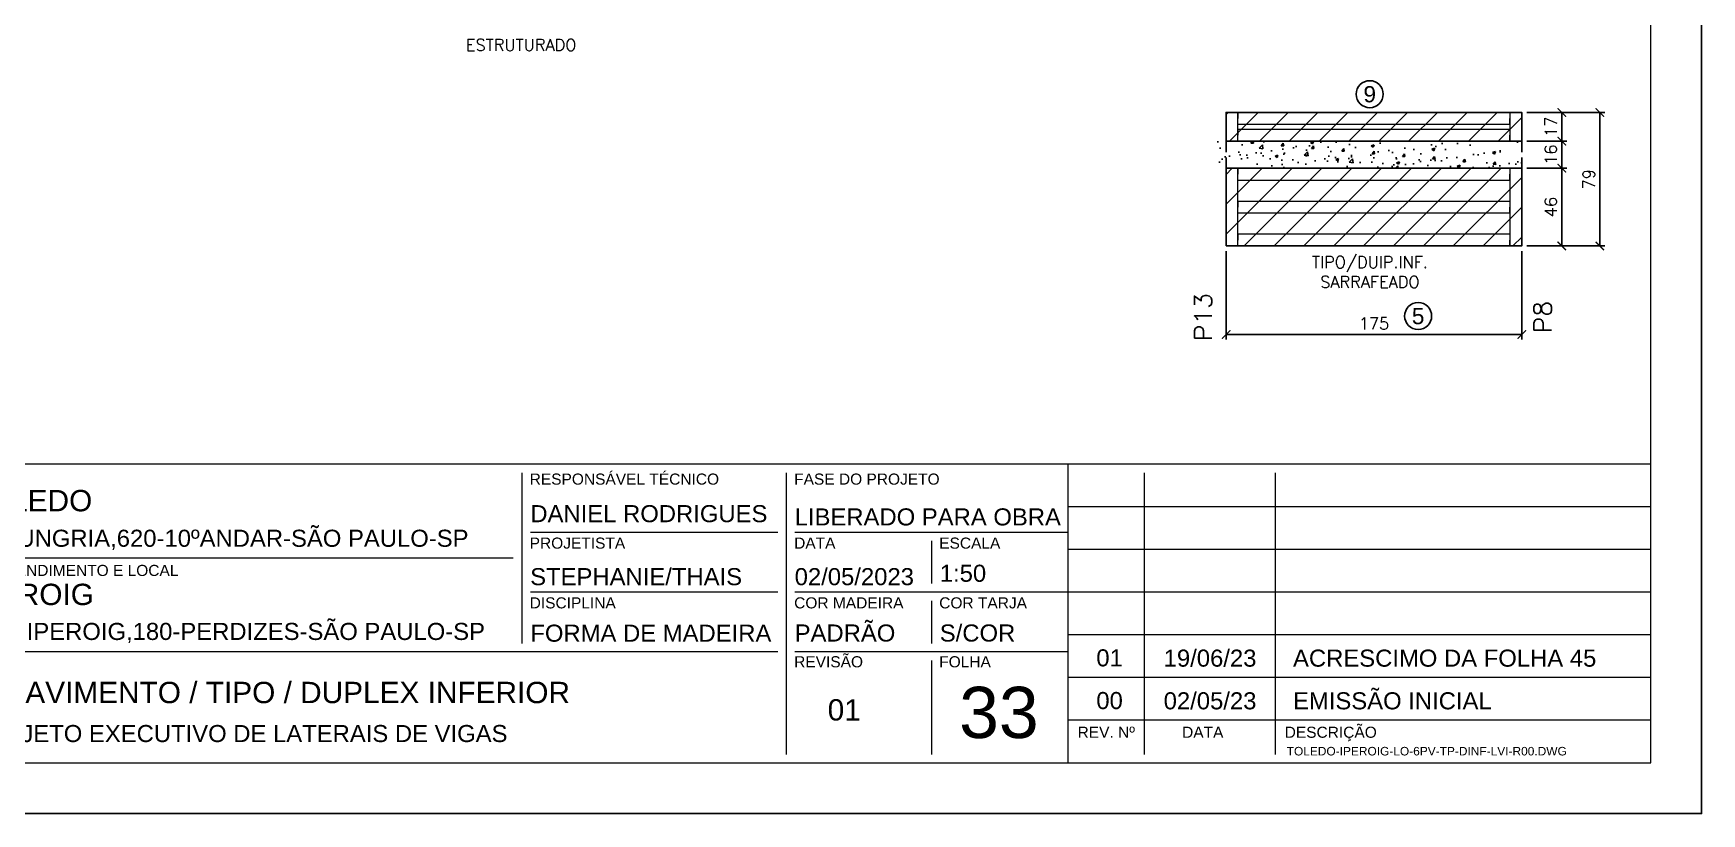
# Model space of a CAD drawing. Extents: x -23436 to 4767, y -4638 to 9755.
# Drawn here: x -18594 to -17606, y -518 to -56 of the extents above; entities that cross this region are included whole.
import ezdxf
from ezdxf.enums import TextEntityAlignment as Align

# ---------------------------------------------------------------- set-up
doc = ezdxf.new("R2010")
doc.units = 0
doc.header["$PDMODE"] = 2
doc.header["$PDSIZE"] = 10
doc.linetypes.add('HIDDEN', pattern=[9.525, 6.35, -3.175])
doc.layers.get('0').update_dxf_attribs({"lineweight": 13})
doc.layers.get('Defpoints').update_dxf_attribs({"lineweight": 13})
for name, color, linetype in [('Concreto', 250, 'HIDDEN'), ('Cota', 4, 'Continuous'), ('MB Logo', 255, 'Continuous'), ('Painéis', 200, 'Continuous'), ('Reaproveitamento', 251, 'Continuous'), ('Romaneio', 10, 'Continuous')]:
    doc.layers.add(name, color=color, linetype=linetype)
for name, color, linetype, lineweight in [('FOLHA MB', 7, 'Continuous', 13), ('N° Folha', 5, 'Continuous', 13), ('Sarr 2.2x7', 40, 'Continuous', 9), ('Texto Seção', 7, 'Continuous', 15)]:
    doc.layers.add(name, color=color, linetype=linetype, lineweight=lineweight)
doc.layers.add('Laje_Perimetro', color=7, linetype='Continuous', plot=False)
doc.styles.add('ARIAL', font='arial.ttf', dxfattribs={"oblique": 15, "height": 25})
doc.styles.add('MB_C01', font='arial.ttf', dxfattribs={"height": 1.3})
doc.styles.add('MB_C02', font='arial.ttf', dxfattribs={"height": 2})
doc.styles.add('MB_C03', font='arial.ttf', dxfattribs={"height": 2.5})
doc.styles.add('MB_C04', font='arial.ttf', dxfattribs={"height": 6})
doc.styles.add('REGUA-120', font='ROMANS.shx', dxfattribs={"height": 15})
doc.styles.add('ROMANS', font='romans.shx')
doc.dimstyles.new('Cota Paínel', dxfattribs={"dimtxt": 7, "dimasz": 5, "dimexe": 3, "dimexo": 3, "dimgap": 3, "dimtad": 1, "dimdec": 1, "dimzin": 12, "dimdsep": 46, "dimtxsty": 'ROMANS', "dimblk": 'ARCHTICK', "dimcen": 0, "dimclrd": 4, "dimclre": 4, "dimclrt": 1, "dimadec": 1, "dimazin": 3, "dimtfac": 1, "dimtdec": 1, "dimtmove": 0, "dimatfit": 3, "dimldrblk": 'OBLIQUE', "dimfxl": 1, "dimtolj": 1, "dimtzin": 12, "dimarcsym": 0})

# ---------------------------------------------------------------- blocks, each defined once
blk = doc.blocks.new('A$C169d8357')
at = {"layer": 'FOLHA MB', "color": 1}
for p, q in [((1109.82, 356.72), (70, 356.72)), ((1109.82, 356.72), (1109.82, 179.94)), ((1455.02, 356.72), (1109.82, 356.72)), ((786.55, 351.67), (786.55, 250.65)), ((943.14, 351.67), (943.14, 184.99)), ((1155.28, 184.99), (1155.28, 351.67)), ((1232.62, 351.67), (1232.62, 184.99)), ((1455.02, 331.47), (1109.82, 331.47)), ((938.09, 316.32), (791.61, 316.32)), ((1109.82, 316.32), (948.19, 316.32)), ((1029, 311.26), (1029, 286.01)), ((1455.02, 306.21), (1109.82, 306.21)), ((781.5, 301.16), (450.7, 301.16)), ((938.09, 280.96), (791.61, 280.96)), ((1109.82, 280.96), (948.19, 280.96)), ((1455.02, 280.96), (1109.82, 280.96)), ((1029, 275.91), (1029, 250.65)), ((1455.02, 255.7), (1109.82, 255.7)), ((938.09, 245.6), (450.7, 245.6)), ((1109.82, 245.6), (948.19, 245.6)), ((1029, 240.55), (1029, 184.99)), ((1455.02, 230.45), (1109.82, 230.45)), ((1455.02, 205.19), (1109.82, 205.19))]:
    blk.add_line(p, q, dxfattribs=at)
for points in [[(0, 1199.94), (0, 149.94), (1485.02, 149.94), (1485.02, 1199.94)], [(70, 1169.94), (70, 179.94), (1455.02, 179.94), (1455.02, 1169.94)]]:
    blk.add_lwpolyline(points, close=True, dxfattribs=at)
at = {"layer": 'FOLHA MB', "color": 6}
for s, height, style, p in [('RESPONSÁVEL TÉCNICO', 6.5663, 'MB_C01', (791.21, 344.6)), ('FASE DO PROJETO', 6.5663, 'MB_C01', (947.79, 344.6)), ('R. HUNGRIA,620-10ºANDAR-SÃO PAULO-SP', 10.102, 'MB_C02', (459.73, 307.83)), ('PROJETISTA', 6.566, 'MB_C01', (791.21, 306.72)), ('DATA', 6.566, 'MB_C01', (947.79, 306.72)), ('ESCALA', 6.566, 'MB_C01', (1033.66, 306.72)), ('EMPREENDIMENTO E LOCAL', 6.5663, 'MB_C01', (454.33, 290.56)), ('DISCIPLINA', 6.566, 'MB_C01', (791.21, 271.36)), ('COR MADEIRA', 6.5663, 'MB_C01', (947.79, 271.36)), ('COR TARJA', 6.566, 'MB_C01', (1033.66, 271.36)), ('RUA IPEROIG,180-PERDIZES-SÃO PAULO-SP', 10.102, 'MB_C02', (459.73, 252.69)), ('REVISÃO', 6.566, 'MB_C01', (947.79, 236.51)), ('FOLHA', 6.566, 'MB_C01', (1033.66, 236.51)), ('PROJETO EXECUTIVO DE LATERAIS DE VIGAS', 10.102, 'MB_C02', (459.73, 192.28))]:
    blk.add_text(s, height=height, dxfattribs=dict(at, style=style)).set_placement(p)
at = {"layer": 'FOLHA MB', "color": 5}
for s, height, style, p in [('TOLEDO', 12.628, 'MB_C03', (459.73, 328.83)), ('DANIEL RODRIGUES', 10.102, 'MB_C02', (791.61, 322.38)), ('LIBERADO PARA OBRA', 10.102, 'MB_C02', (948.09, 320.46)), ('1:50', 10.102, 'MB_C02', (1034, 287.12)), ('STEPHANIE/THAIS', 10.102, 'MB_C02', (791.51, 285.11)), ('02/05/2023', 10.102, 'MB_C02', (948.09, 285.11)), ('IPEROIG', 12.628, 'MB_C03', (459.73, 273.34)), ('FORMA DE MADEIRA', 10.102, 'MB_C02', (791.61, 251.66)), ('PADRÃO', 10.102, 'MB_C02', (948.09, 251.76)), ('S/COR', 10.102, 'MB_C02', (1034, 251.76)), ('01', 10.102, 'MB_C02', (1126.67, 237.06)), ('19/06/23', 10.102, 'MB_C02', (1166.54, 236.89)), ('ACRESCIMO DA FOLHA 45', 10.102, 'MB_C02', (1243.12, 236.89)), ('6º PAVIMENTO / TIPO / DUPLEX INFERIOR', 12.6276, 'MB_C03', (459.73, 215.3)), ('01', 12.628, 'MB_C03', (967.63, 205.03)), ('00', 10.102, 'MB_C02', (1126.67, 211.8)), ('02/05/23', 10.102, 'MB_C02', (1166.54, 211.64)), ('EMISSÃO INICIAL', 10.102, 'MB_C02', (1243.12, 211.64))]:
    blk.add_text(s, height=height, dxfattribs=dict(at, style=style)).set_placement(p)
at = {"layer": 'FOLHA MB', "color": 6, "style": 'MB_C01'}
for s, p in [('REV. Nº', (1132.55, 198.09)), ('DATA', (1189.69, 198.09)), ('DESCRIÇÃO', (1265.45, 198.09))]:
    blk.add_text(s, height=6.566, dxfattribs=at).set_placement(p, align=Align.MIDDLE_CENTER)
at = {"layer": 'FOLHA MB', "insert": (1239.38, 189.41), "char_height": 5.051, "width": 210.8177, "attachment_point": 1, "style": 'MB_C04'}
blk.add_mtext('TOLEDO-IPEROIG-LO-6PV-TP-DINF-LVI-R00.DWG', dxfattribs=at)
blk = doc.blocks.new('_ArchTick')
at = {"color": 0, "linetype": 'ByBlock', "const_width": 0.15}
blk.add_lwpolyline([(-0.5, -0.5), (0.5, 0.5)], dxfattribs=at)
blk = doc.blocks.new('*D1062')
at = {"layer": 'Cota', "color": 4, "lineweight": -2, "transparency": 16777216}
for p, q in [((-17887.86, -184.84), (-17887.86, -237.22)), ((-17712.86, -184.84), (-17712.86, -237.22)), ((-17887.86, -234.22), (-17712.86, -234.22))]:
    blk.add_line(p, q, dxfattribs=at)
at = {"layer": 'Defpoints', "color": 0, "transparency": 16777216}
for p in [(-17887.86, -181.84), (-17712.86, -181.84), (-17712.86, -234.22)]:
    blk.add_point(p, dxfattribs=at)
at = {"layer": 'Cota', "color": 4, "lineweight": -2, "transparency": 16777216, "xscale": 5, "yscale": 5, "zscale": 5, "rotation": 180}
blk.add_blockref('_ArchTick', (-17887.86, -234.22), dxfattribs=at)
at = {"layer": 'Cota', "color": 4, "lineweight": -2, "transparency": 16777216, "xscale": 5, "yscale": 5, "zscale": 5}
blk.add_blockref('_ArchTick', (-17712.86, -234.22), dxfattribs=at)
at = {"layer": 'Cota', "color": 1, "transparency": 16777216, "insert": (-17800.36, -227.72), "char_height": 7, "attachment_point": 5, "style": 'ROMANS'}
blk.add_mtext('\\A1;175', dxfattribs=at)
blk = doc.blocks.new('_OBLIQUE')
at = {"color": 0, "linetype": 'ByBlock', "lineweight": -2}
for p, q in [((0, 0), (-1, 0)), ((-0.5, -0.5), (0.5, 0.5))]:
    blk.add_line(p, q, dxfattribs=at)
blk = doc.blocks.new('*D1058')
at = {"layer": 'Cota', "color": 4, "lineweight": -2, "transparency": 16777216}
for p, q in [((-17709.86, -102.84), (-17686.17, -102.84)), ((-17689.17, -102.84), (-17689.17, -119.84)), ((-17709.86, -119.84), (-17686.17, -119.84))]:
    blk.add_line(p, q, dxfattribs=at)
at = {"layer": 'Defpoints', "color": 0, "transparency": 16777216}
for p in [(-17712.86, -102.84), (-17712.86, -119.84), (-17689.17, -119.84)]:
    blk.add_point(p, dxfattribs=at)
at = {"layer": 'Cota', "color": 4, "lineweight": -2, "transparency": 16777216, "xscale": 5, "yscale": 5, "zscale": 5}
for p, rotation in [((-17689.17, -102.84), 90), ((-17689.17, -119.84), 270)]:
    blk.add_blockref('_ArchTick', p, dxfattribs=dict(at, rotation=rotation))
at = {"layer": 'Cota', "color": 1, "transparency": 16777216, "insert": (-17695.67, -111.34), "char_height": 7, "attachment_point": 5, "rotation": 90, "style": 'ROMANS'}
blk.add_mtext('\\A1;17', dxfattribs=at)
blk = doc.blocks.new('*D1059')
at = {"layer": 'Cota', "color": 4, "lineweight": -2, "transparency": 16777216}
for p, q in [((-17709.86, -119.84), (-17686.17, -119.84)), ((-17689.17, -135.84), (-17689.17, -119.84)), ((-17709.86, -135.84), (-17686.17, -135.84))]:
    blk.add_line(p, q, dxfattribs=at)
at = {"layer": 'Defpoints', "color": 0, "transparency": 16777216}
for p in [(-17712.86, -119.84), (-17689.17, -119.84), (-17712.86, -135.84)]:
    blk.add_point(p, dxfattribs=at)
at = {"layer": 'Cota', "color": 4, "lineweight": -2, "transparency": 16777216, "xscale": 5, "yscale": 5, "zscale": 5}
for p, rotation in [((-17689.17, -119.84), 90), ((-17689.17, -135.84), 270)]:
    blk.add_blockref('_ArchTick', p, dxfattribs=dict(at, rotation=rotation))
at = {"layer": 'Cota', "color": 1, "transparency": 16777216, "insert": (-17695.67, -127.84), "char_height": 7, "attachment_point": 5, "rotation": 90, "style": 'ROMANS'}
blk.add_mtext('\\A1;16', dxfattribs=at)
blk = doc.blocks.new('*D1060')
at = {"layer": 'Cota', "color": 4, "lineweight": -2, "transparency": 16777216}
for p, q in [((-17709.86, -135.84), (-17686.17, -135.84)), ((-17689.17, -135.84), (-17689.17, -181.84)), ((-17709.86, -181.84), (-17686.17, -181.84))]:
    blk.add_line(p, q, dxfattribs=at)
at = {"layer": 'Defpoints', "color": 0, "transparency": 16777216}
for p in [(-17712.86, -135.84), (-17712.86, -181.84), (-17689.17, -181.84)]:
    blk.add_point(p, dxfattribs=at)
at = {"layer": 'Cota', "color": 4, "lineweight": -2, "transparency": 16777216, "xscale": 5, "yscale": 5, "zscale": 5}
for p, rotation in [((-17689.17, -135.84), 90), ((-17689.17, -181.84), 270)]:
    blk.add_blockref('_ArchTick', p, dxfattribs=dict(at, rotation=rotation))
at = {"layer": 'Cota', "color": 1, "transparency": 16777216, "insert": (-17695.67, -158.84), "char_height": 7, "attachment_point": 5, "rotation": 90, "style": 'ROMANS'}
blk.add_mtext('\\A1;46', dxfattribs=at)
blk = doc.blocks.new('*D1061')
at = {"layer": 'Cota', "color": 4, "lineweight": -2, "transparency": 16777216}
for p, q in [((-17709.86, -102.84), (-17663.64, -102.84)), ((-17666.64, -181.84), (-17666.64, -102.84)), ((-17709.86, -181.84), (-17663.64, -181.84))]:
    blk.add_line(p, q, dxfattribs=at)
at = {"layer": 'Defpoints', "color": 0, "transparency": 16777216}
for p in [(-17712.86, -102.84), (-17666.64, -102.84), (-17712.86, -181.84)]:
    blk.add_point(p, dxfattribs=at)
at = {"layer": 'Cota', "color": 4, "lineweight": -2, "transparency": 16777216, "xscale": 5, "yscale": 5, "zscale": 5}
for p, rotation in [((-17666.64, -102.84), 90), ((-17666.64, -181.84), 270)]:
    blk.add_blockref('_ArchTick', p, dxfattribs=dict(at, rotation=rotation))
at = {"layer": 'Cota', "color": 1, "transparency": 16777216, "insert": (-17673.14, -142.34), "char_height": 7, "attachment_point": 5, "rotation": 90, "style": 'ROMANS'}
blk.add_mtext('\\A1;79', dxfattribs=at)

msp = doc.modelspace()

# ---------------------------------------------------------------- hatches: boundary and pattern name
at = {"layer": 'Concreto'}
h = msp.add_hatch(dxfattribs=at)
h.set_pattern_fill('AR-CONC', color=256, scale=2.5)
h.set_pattern_definition([(50, (0, -130.581), (17.931505, -1.568803), [1.875, -20.625]), (355, (0, -130.581), (-3.468783, 18.804803), [1.5, -16.5]), (100.45144, (1.494, -130.712), (14.462721, 17.236), [1.593505, -17.528553]), (46.1842, (0, -125.581), (26.681033, -4.137982), [2.8125, -30.9375]), (96.63564, (2.223, -125.926), (23.36655, 24.352965), [2.39026, -26.292844]), (351.18416, (0, -125.58), (23.36655, 24.352965), [2.25, -24.75]), (21, (2.5, -126.831), (14.922676, -10.065472), [1.875, -20.625]), (326, (2.5, -126.831), (6.082883, 18.128751), [1.5, -16.5]), (71.45144, (3.744, -127.67), (21.00556, 8.063279), [1.593505, -17.528553]), (37.5, (0, -130.581), (0.3039964, 8.3223463), [0, -16.3, 0, -16.75, 0, -16.5625]), (7.5, (0, -130.581), (6.5767384, 9.860293), [0, -9.55, 0, -15.925, 0, -6.3125]), (327.5, (-5.575, -130.581), (13.345561, -0.5638718), [0, -6.25, 0, -19.5, 0, -25.875]), (317.5, (-8.075, -130.581), (14.579654, 2.5026246), [0, -8.125, 0, -12.95, 0, -18.375])])
h.paths.add_polyline_path([(-17712.86, -119.84), (-17892.86, -119.84), (-17892.86, -135.84), (-17712.86, -135.84)])
at = {"layer": 'Reaproveitamento'}
h = msp.add_hatch(dxfattribs=at)
h.set_pattern_fill('ANSI31', color=256, scale=100)
h.set_pattern_definition([(45, (0, 0), (-8.838835, 8.838835), [])])
h.paths.add_polyline_path([(-17887.86, -119.84), (-17712.86, -119.84), (-17712.86, -102.84), (-17887.86, -102.84)])
h.paths.add_polyline_path([(-17887.86, -181.84), (-17712.86, -181.84), (-17712.86, -135.84), (-17887.86, -135.84)])

# ---------------------------------------------------------------- linework, layer by layer
at = {"layer": 'Concreto'}
for p, q in [((-17887.86, -135.84), (-17887.86, -119.84)), ((-17712.86, -135.84), (-17712.86, -119.84))]:
    msp.add_line(p, q, dxfattribs=at)
at = {"layer": 'Laje_Perimetro'}
msp.add_lwpolyline([(-17606.38, 532.26), (-19091.4, 532.26), (-19091.4, -517.74), (-17606.38, -517.74)], close=True, dxfattribs=at)
at = {"layer": 'Painéis'}
for p, q in [((-17712.86, -102.84), (-17887.86, -102.84)), ((-17887.86, -102.84), (-17887.86, -119.84)), ((-17712.86, -119.84), (-17712.86, -102.84)), ((-17712.86, -119.84), (-17887.86, -119.84)), ((-17712.86, -135.84), (-17887.86, -135.84)), ((-17887.86, -135.84), (-17887.86, -181.84)), ((-17712.86, -181.84), (-17712.86, -135.84)), ((-17887.86, -181.84), (-17712.86, -181.84))]:
    msp.add_line(p, q, dxfattribs=at)
for points in [[(-17887.86, -119.84), (-17712.86, -119.84), (-17712.86, -102.84), (-17887.86, -102.84)], [(-17887.86, -181.84), (-17712.86, -181.84), (-17712.86, -135.84), (-17887.86, -135.84)]]:
    msp.add_lwpolyline(points, close=True, dxfattribs=at)
at = {"layer": 'Romaneio'}
for centre in [(-17802.86, -92.05), (-17774.21, -223.33)]:
    msp.add_circle(centre, 8, dxfattribs=at)
at = {"layer": 'Sarr 2.2x7', "color": 50}
for p, q in [((-17887.86, -119.84), (-17887.86, -102.84)), ((-17887.86, -102.84), (-17884.36, -102.84)), ((-17880.86, -102.84), (-17884.36, -102.84)), ((-17880.86, -119.84), (-17880.86, -102.84)), ((-17880.86, -102.84), (-17880.86, -106.34)), ((-17880.86, -102.84), (-17719.86, -102.84)), ((-17880.86, -109.84), (-17880.86, -106.34)), ((-17719.86, -102.84), (-17716.36, -102.84)), ((-17719.86, -102.84), (-17719.86, -119.84)), ((-17719.86, -102.84), (-17719.86, -106.34)), ((-17719.86, -109.84), (-17719.86, -106.34)), ((-17712.86, -102.84), (-17716.36, -102.84)), ((-17712.86, -102.84), (-17712.86, -119.84)), ((-17880.86, -109.84), (-17719.86, -109.84)), ((-17719.86, -112.84), (-17880.86, -112.84)), ((-17880.86, -112.84), (-17880.86, -116.34)), ((-17880.86, -119.84), (-17880.86, -116.34)), ((-17719.86, -112.84), (-17719.86, -116.34)), ((-17719.86, -119.84), (-17719.86, -116.34)), ((-17887.86, -119.84), (-17884.36, -119.84)), ((-17880.86, -119.84), (-17884.36, -119.84)), ((-17719.86, -119.84), (-17880.86, -119.84)), ((-17719.86, -119.84), (-17716.36, -119.84)), ((-17712.86, -119.84), (-17716.36, -119.84)), ((-17887.86, -181.84), (-17887.86, -135.84)), ((-17887.86, -135.84), (-17884.36, -135.84)), ((-17880.86, -135.84), (-17884.36, -135.84)), ((-17880.86, -181.84), (-17880.86, -135.84)), ((-17880.86, -135.84), (-17880.86, -139.34)), ((-17880.86, -135.84), (-17719.86, -135.84)), ((-17719.86, -135.84), (-17716.36, -135.84)), ((-17719.86, -135.84), (-17719.86, -181.84)), ((-17719.86, -135.84), (-17719.86, -139.34)), ((-17712.86, -135.84), (-17716.36, -135.84)), ((-17712.86, -135.84), (-17712.86, -181.84)), ((-17880.86, -142.84), (-17880.86, -139.34)), ((-17880.86, -142.84), (-17719.86, -142.84)), ((-17719.86, -142.84), (-17719.86, -139.34)), ((-17880.86, -155.34), (-17880.86, -158.84)), ((-17880.86, -155.34), (-17719.86, -155.34)), ((-17719.86, -155.34), (-17719.86, -158.84)), ((-17880.86, -162.34), (-17880.86, -158.84)), ((-17880.86, -162.34), (-17719.86, -162.34)), ((-17719.86, -162.34), (-17719.86, -158.84)), ((-17719.86, -174.84), (-17880.86, -174.84)), ((-17880.86, -174.84), (-17880.86, -178.34)), ((-17719.86, -174.84), (-17719.86, -178.34)), ((-17887.86, -181.84), (-17884.36, -181.84)), ((-17880.86, -181.84), (-17884.36, -181.84)), ((-17880.86, -181.84), (-17880.86, -178.34)), ((-17719.86, -181.84), (-17880.86, -181.84)), ((-17719.86, -181.84), (-17719.86, -178.34)), ((-17719.86, -181.84), (-17716.36, -181.84)), ((-17712.86, -181.84), (-17716.36, -181.84))]:
    msp.add_line(p, q, dxfattribs=at)

# ---------------------------------------------------------------- block references
at = {"layer": 'MB Logo'}
msp.add_blockref('A$C169d8357', (-19091.4, -667.68), dxfattribs=at)

# ---------------------------------------------------------------- texts
at = {"layer": 'N° Folha', "color": 5, "style": 'MB_C04'}
msp.add_text('33', height=30.306, dxfattribs=at).set_placement((-18045.93, -473))
at = {"layer": 'Painéis', "color": 1, "char_height": 7, "attachment_point": 5, "style": 'ROMANS'}
for s, insert in [('\\A1;ESTRUTURADO', (-18305.25, -62.89)), ('\\A1;TIPO/DUIP.INF.\\PSARRAFEADO', (-17802.74, -197.29))]:
    msp.add_mtext(s, dxfattribs=dict(at, insert=insert))
at = {"layer": 'Romaneio', "color": 0, "style": 'ARIAL'}
for s, p in [('9', (-17802.86, -92.05)), ('5', (-17774.21, -223.33))]:
    msp.add_text(s, height=9.6, dxfattribs=at).set_placement(p, align=Align.MIDDLE_CENTER)
at = {"layer": 'Texto Seção', "style": 'REGUA-120', "width": 1.05}
for s, p in [('P13', (-17901.47, -223.94)), ('P8', (-17700.44, -223.94))]:
    msp.add_text(s, height=10.4, rotation=90, dxfattribs=at).set_placement(p, align=Align.MIDDLE_CENTER)

# ---------------------------------------------------------------- dimensions: what is measured, and where the dimension line sits
at = {"layer": 'Cota'}
for base, p1, p2, picture, middle in [((-17689.17, -119.84), (-17712.86, -102.84), (-17712.86, -119.84), '*D1058', (-17695.67, -111.34)), ((-17666.64, -102.84), (-17712.86, -181.84), (-17712.86, -102.84), '*D1061', (-17673.14, -142.34)), ((-17689.17, -181.84), (-17712.86, -135.84), (-17712.86, -181.84), '*D1060', (-17695.67, -158.84))]:
    dim = msp.add_linear_dim(base=base, p1=p1, p2=p2, angle=90, dimstyle='Cota Paínel', dxfattribs=at)
    dim.commit()
    dim.dimension.update_dxf_attribs({"geometry": picture, "text_midpoint": middle})
dim = msp.add_linear_dim(base=(-17689.17, -119.84), p1=(-17712.86, -135.84), p2=(-17712.86, -119.84), angle=90, dimstyle='Cota Paínel', dxfattribs=at)
dim.commit()
dim.dimension.update_dxf_attribs({"geometry": '*D1059', "text_midpoint": (-17689.17, -127.84), "dimtype": 160})
dim = msp.add_linear_dim(base=(-17712.86, -234.22), p1=(-17887.86, -181.84), p2=(-17712.86, -181.84), dimstyle='Cota Paínel', dxfattribs=at)
dim.commit()
dim.dimension.update_dxf_attribs({"geometry": '*D1062', "text_midpoint": (-17800.36, -227.72)})

doc.saveas('drawing.dxf')
